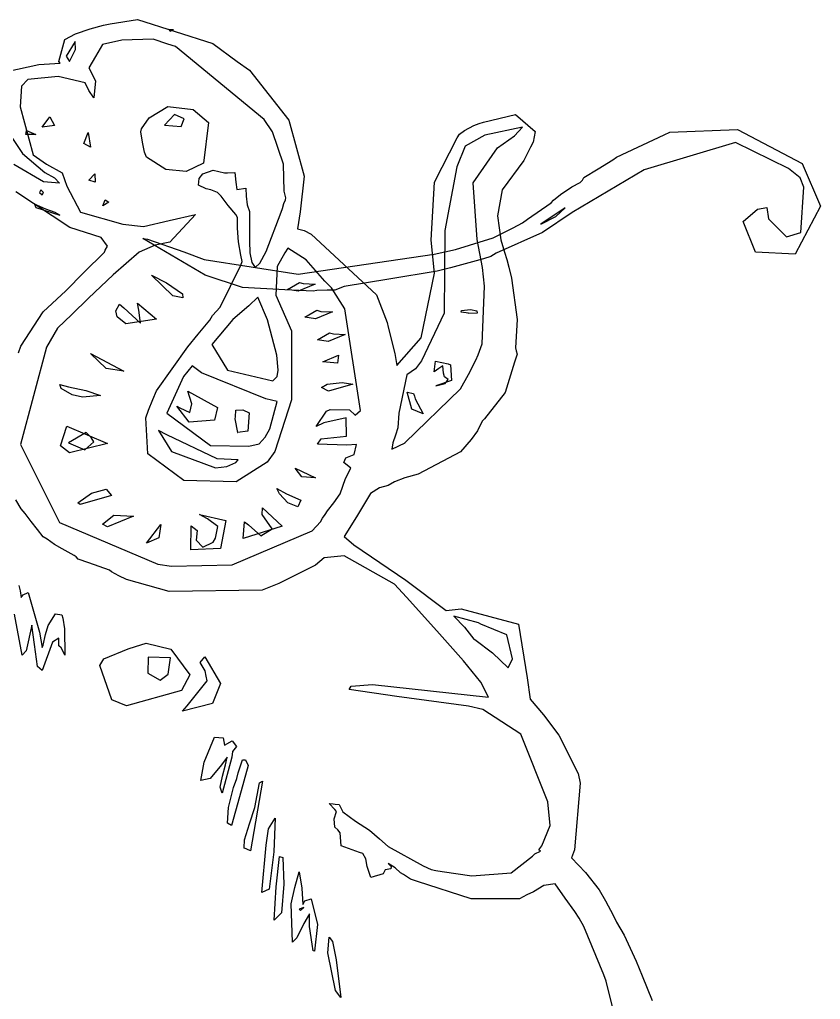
# Model space of a CAD drawing. Extents: x 0 to 208, y 1 to 205.
# Drawn here: x 199.305 to 202.599, y 186.73 to 190.757 of the extents above; entities that cross this region are included whole.
import ezdxf

# ---------------------------------------------------------------- set-up
doc = ezdxf.new("R2010")
doc.units = 0

msp = doc.modelspace()

# ---------------------------------------------------------------- linework, layer by layer
at = {"layer": 'test'}
for p, q in [((199.595305, 190.719408), (199.650507, 190.734733)), ((199.650507, 190.734733), (199.677742, 190.739954)), ((199.677742, 190.739954), (199.789807, 190.75717)), ((199.789807, 190.75717), (200.099664, 190.659391)), ((199.491388, 190.675269), (199.535488, 190.69858)), ((199.535488, 190.69858), (199.595305, 190.719408)), ((199.938303, 190.715143), (199.918491, 190.71599)), ((199.918491, 190.71599), (199.924728, 190.709753)), ((199.924728, 190.709753), (199.938303, 190.7152)), ((199.938303, 190.7152), (199.938303, 190.715143)), ((199.466185, 190.584837), (199.491388, 190.675269)), ((199.534203, 190.66753), (199.496479, 190.606369)), ((199.535897, 190.633923), (199.534203, 190.66753)), ((199.645783, 190.654146), (199.617451, 190.605376)), ((199.726411, 190.672547), (199.645783, 190.654146)), ((199.855378, 190.676865), (199.726411, 190.672547)), ((199.914913, 190.655896), (199.855378, 190.676865)), ((199.946366, 190.64695), (199.914913, 190.655896)), ((200.311383, 190.347052), (199.946366, 190.64695)), ((200.099664, 190.659391), (200.199966, 190.585514)), ((199.496479, 190.606369), (199.510618, 190.585175)), ((199.510618, 190.585175), (199.535933, 190.633926)), ((199.535933, 190.633926), (199.535897, 190.633923)), ((199.617451, 190.605376), (199.590499, 190.558625)), ((199.253305, 190.544219), (199.384883, 190.572899)), ((199.384883, 190.572899), (199.472112, 190.577414)), ((199.472112, 190.577414), (199.466185, 190.584837)), ((200.199966, 190.585514), (200.250608, 190.548712)), ((199.590499, 190.558625), (199.61714, 190.504792)), ((200.250608, 190.548712), (200.412155, 190.343946)), ((199.339104, 190.510512), (199.31266, 190.483504)), ((199.464484, 190.523128), (199.339104, 190.510512)), ((199.575654, 190.49674), (199.464484, 190.523128)), ((199.58968, 190.465608), (199.575654, 190.49674)), ((199.61714, 190.504792), (199.610141, 190.435153)), ((199.31266, 190.483504), (199.307213, 190.398755)), ((199.610141, 190.435153), (199.58968, 190.465608)), ((199.307213, 190.398755), (199.360911, 190.201098)), ((199.837595, 190.353807), (199.914514, 190.399397)), ((199.941977, 190.367639), (199.901512, 190.323686)), ((199.914514, 190.399397), (200.01941, 190.387939)), ((199.982479, 190.349012), (199.941977, 190.367639)), ((200.01941, 190.387939), (200.082253, 190.333623)), ((201.21305, 190.336044), (201.34526, 190.367393)), ((201.34526, 190.367393), (201.426088, 190.296824)), ((199.398765, 190.314991), (199.429707, 190.357287)), ((199.429707, 190.357287), (199.449265, 190.321928)), ((199.806861, 190.308169), (199.837595, 190.353807)), ((199.901512, 190.323686), (199.97007, 190.318013)), ((199.970061, 190.317991), (199.982479, 190.349012)), ((200.082253, 190.333623), (200.061679, 190.167233)), ((200.345462, 190.295346), (200.311383, 190.347052)), ((200.412155, 190.343946), (200.475846, 190.114271)), ((201.172777, 190.32199), (201.195044, 190.330005)), ((201.195044, 190.330005), (201.21305, 190.336044)), ((199.372219, 190.284302), (199.331141, 190.284584)), ((199.331141, 190.284584), (199.331257, 190.284499)), ((199.331257, 190.284499), (199.333233, 190.300784)), ((199.333233, 190.300784), (199.372219, 190.284302)), ((199.398779, 190.314985), (199.398765, 190.314991)), ((199.449265, 190.321928), (199.398779, 190.314985)), ((199.56893, 190.248573), (199.586879, 190.293327)), ((199.586879, 190.293327), (199.596616, 190.233191)), ((199.803671, 190.295243), (199.806861, 190.308169)), ((199.811037, 190.253878), (199.803671, 190.295243)), ((199.97007, 190.318013), (199.970061, 190.317991)), ((200.390617, 190.163644), (200.345462, 190.295346)), ((201.104623, 190.270766), (201.11467, 190.285696)), ((201.11467, 190.285696), (201.13499, 190.301133)), ((201.13499, 190.301133), (201.172777, 190.32199)), ((201.373649, 190.315465), (201.218018, 190.281844)), ((201.34029, 190.279081), (201.373649, 190.315465)), ((201.426088, 190.296824), (201.417311, 190.253889)), ((201.759671, 190.191204), (201.956326, 190.283801)), ((201.956326, 190.283801), (201.978847, 190.294977)), ((201.978847, 190.294977), (202.257804, 190.30494)), ((202.257804, 190.30494), (202.523053, 190.165872)), ((199.276706, 190.269103), (199.317902, 190.206896)), ((199.596616, 190.233191), (199.56893, 190.248573)), ((199.56893, 190.248573), (199.56893, 190.248573)), ((199.818799, 190.21251), (199.811037, 190.253878)), ((201.011069, 190.088436), (201.104623, 190.270766)), ((201.218018, 190.281844), (201.137686, 190.237422)), ((201.271075, 190.230425), (201.34029, 190.279081)), ((201.417311, 190.253889), (201.406615, 190.232158)), ((202.249386, 190.252598), (201.874333, 190.140017)), ((202.466971, 190.145701), (202.249386, 190.252598)), ((199.317902, 190.206896), (199.409845, 190.128884)), ((199.82735, 190.19219), (199.818799, 190.21251)), ((201.137686, 190.237422), (201.103549, 190.1526)), ((201.170237, 190.085964), (201.271075, 190.230425)), ((201.395891, 190.210342), (201.378478, 190.17866)), ((201.406615, 190.232158), (201.395891, 190.210342)), ((199.403404, 190.090304), (199.282294, 190.161689)), ((199.360911, 190.201098), (199.415792, 190.163571)), ((199.415792, 190.163571), (199.48041, 190.127297)), ((199.90688, 190.141345), (199.82735, 190.19219)), ((200.061679, 190.167233), (199.990711, 190.132372)), ((200.393439, 190.052324), (200.390617, 190.163644)), ((201.378478, 190.17866), (201.290204, 190.057877)), ((201.684213, 190.144197), (201.745645, 190.180395)), ((201.745645, 190.180395), (201.759671, 190.191204)), ((202.523053, 190.165872), (202.598582, 189.989918)), ((199.409845, 190.128884), (199.449305, 190.106701)), ((199.48041, 190.127297), (199.49977, 190.073003)), ((199.590193, 190.097459), (199.614436, 190.123536)), ((199.614436, 190.123536), (199.616129, 190.089012)), ((199.990711, 190.132372), (199.90688, 190.141375)), ((199.90688, 190.141375), (199.90688, 190.141345)), ((200.043354, 190.103603), (200.059159, 190.123528)), ((200.059159, 190.123528), (200.101049, 190.138599)), ((200.101049, 190.138599), (200.148042, 190.127875)), ((200.148042, 190.127875), (200.15998, 190.12731)), ((200.15998, 190.12731), (200.191067, 190.129003)), ((200.191067, 190.129003), (200.194651, 190.088634)), ((201.103549, 190.1526), (201.053542, 189.890814)), ((201.874333, 190.140017), (201.577574, 189.964876)), ((201.625243, 190.108005), (201.684213, 190.144197)), ((202.515259, 190.106941), (202.466971, 190.145701)), ((199.469004, 190.084547), (199.403404, 190.090304)), ((199.449305, 190.106701), (199.469004, 190.084547)), ((199.590249, 190.097451), (199.590193, 190.097459)), ((199.616129, 190.089012), (199.590249, 190.097451)), ((200.040532, 190.076849), (200.043354, 190.103603)), ((200.194651, 190.088634), (200.198404, 190.059035)), ((200.475846, 190.114271), (200.459478, 189.967233)), ((200.998397, 189.850588), (201.011069, 190.088436)), ((201.187651, 189.85282), (201.170237, 190.085964)), ((201.575953, 190.069228), (201.610314, 190.087318)), ((201.610314, 190.087318), (201.62005, 190.097676)), ((201.62005, 190.097676), (201.625243, 190.108005)), ((202.529934, 190.06833), (202.515259, 190.106941)), ((199.511911, 189.902376), (199.290166, 190.048669)), ((199.392403, 190.057383), (199.387831, 190.047054)), ((199.387831, 190.047054), (199.398782, 190.036696)), ((199.403354, 190.047054), (199.392403, 190.057383)), ((199.398782, 190.036696), (199.403354, 190.047054)), ((199.403354, 190.047054), (199.403354, 190.047054)), ((199.49977, 190.073003), (199.55545, 189.966142)), ((200.07198, 190.061835), (200.040532, 190.076849)), ((200.091341, 190.057037), (200.07198, 190.061835)), ((200.118632, 190.047159), (200.091341, 190.057037)), ((200.133815, 190.031552), (200.118632, 190.047159)), ((200.198404, 190.059035), (200.23572, 190.0642)), ((200.23572, 190.0642), (200.237131, 190.031908)), ((200.400439, 190.024042), (200.393439, 190.052324)), ((201.290204, 190.057877), (201.271239, 189.950054)), ((201.52942, 190.038426), (201.575953, 190.069228)), ((202.517545, 189.881886), (202.529934, 190.06833)), ((199.64782, 189.992176), (199.65671, 190.016024)), ((199.672232, 190.006287), (199.64782, 189.992176)), ((199.65671, 190.016024), (199.672232, 190.006287)), ((200.163677, 189.992772), (200.133815, 190.031552)), ((200.237131, 190.031908), (200.240913, 189.995453)), ((200.386581, 189.98027), (200.392254, 190.001662)), ((200.392254, 190.001662), (200.39931, 190.016281)), ((200.39931, 190.016281), (200.400439, 190.024042)), ((201.394614, 189.936632), (201.491244, 190.004616)), ((201.491244, 190.004616), (201.501122, 190.015171)), ((201.501122, 190.015171), (201.52942, 190.038426)), ((199.413691, 189.977884), (199.367156, 189.998627)), ((199.367156, 189.998627), (199.372321, 189.984657)), ((199.372321, 189.984657), (199.470562, 189.953994)), ((199.451862, 189.964394), (199.413691, 189.977884)), ((199.470573, 189.95398), (199.451862, 189.964394)), ((199.55545, 189.966142), (199.729302, 189.91692)), ((199.64782, 189.992176), (199.64782, 189.992176)), ((200.194738, 189.956673), (200.163677, 189.992772)), ((200.240913, 189.995453), (200.251242, 189.968924)), ((200.251242, 189.968924), (200.251524, 189.91789)), ((200.318975, 189.803362), (200.380429, 189.965143)), ((200.380429, 189.965143), (200.386581, 189.98027)), ((200.459478, 189.967233), (200.448612, 189.897395)), ((201.54839, 189.98404), (201.449415, 189.916324)), ((201.577574, 189.964876), (201.456405, 189.88251)), ((201.510332, 189.947944), (201.54839, 189.98404)), ((202.281173, 189.926709), (202.34016, 189.97759)), ((202.34016, 189.97759), (202.377729, 189.984364)), ((202.377729, 189.984364), (202.384616, 189.938429)), ((202.598582, 189.989918), (202.494784, 189.792854)), ((199.470562, 189.953994), (199.470573, 189.95398)), ((199.814953, 189.906139), (199.920343, 189.931934)), ((199.920343, 189.931934), (200.028344, 189.955472)), ((200.028344, 189.955472), (199.92388, 189.842044)), ((200.202048, 189.943747), (200.194738, 189.956673)), ((200.200919, 189.899698), (200.202048, 189.931809)), ((200.202048, 189.931809), (200.202048, 189.943747)), ((201.271239, 189.950054), (201.284842, 189.852247)), ((201.335649, 189.901185), (201.372911, 189.921871)), ((201.372911, 189.921871), (201.394614, 189.936632)), ((201.449415, 189.916324), (201.510332, 189.947944)), ((201.510332, 189.947944), (201.510332, 189.947944)), ((202.331441, 189.801826), (202.281173, 189.926709)), ((202.384616, 189.938429), (202.459802, 189.864247)), ((199.640776, 189.861465), (199.511911, 189.902376)), ((199.729302, 189.91692), (199.814953, 189.906139)), ((200.204955, 189.843366), (200.200919, 189.899698)), ((200.251524, 189.91789), (200.250678, 189.846654)), ((200.448612, 189.897395), (200.475508, 189.890706)), ((200.475508, 189.890706), (200.504458, 189.875466)), ((201.053542, 189.890814), (201.051002, 189.55066)), ((201.253001, 189.859895), (201.294281, 189.880498)), ((201.456405, 189.88251), (201.265177, 189.797733)), ((201.294281, 189.880498), (201.335649, 189.901185)), ((202.459802, 189.864247), (202.517545, 189.881886)), ((199.667417, 189.826207), (199.640776, 189.861465)), ((200.068849, 189.706065), (199.812727, 189.857333)), ((199.812727, 189.857333), (199.831749, 189.855357)), ((199.831749, 189.855357), (199.981499, 189.802887)), ((199.92388, 189.842044), (199.862954, 189.829993)), ((200.21503, 189.788604), (200.204955, 189.843366)), ((200.250678, 189.846654), (200.252089, 189.79868)), ((200.504458, 189.875466), (200.772882, 189.626061)), ((201.011775, 189.714574), (200.998397, 189.850588)), ((201.097801, 189.812369), (201.253001, 189.859895)), ((201.209156, 189.738799), (201.187651, 189.85282)), ((201.284842, 189.852247), (201.299235, 189.80171)), ((199.56912, 189.718082), (199.654915, 189.801258)), ((199.654915, 189.801258), (199.657173, 189.809076)), ((199.657173, 189.809076), (199.667417, 189.826207)), ((199.797425, 189.801556), (199.690858, 189.70827)), ((199.862954, 189.829993), (199.797425, 189.801556)), ((199.981499, 189.802887), (200.064227, 189.771563)), ((200.292983, 189.756513), (200.318975, 189.803362)), ((200.408966, 189.817396), (200.396041, 189.798205)), ((200.484557, 189.769545), (200.408966, 189.817396)), ((201.009897, 189.792557), (201.097801, 189.812369)), ((201.299235, 189.80171), (201.309677, 189.771543)), ((202.494784, 189.792854), (202.331441, 189.801826)), ((200.064227, 189.771563), (200.451467, 189.7111)), ((200.214635, 189.747879), (200.220703, 189.763063)), ((200.220703, 189.763063), (200.21503, 189.788604)), ((200.252089, 189.79868), (200.260019, 189.759391)), ((200.260019, 189.759391), (200.274187, 189.737914)), ((200.396041, 189.798205), (200.364217, 189.742491)), ((200.451467, 189.7111), (201.009897, 189.792557)), ((200.561282, 189.682615), (200.484557, 189.769545)), ((201.212847, 189.773716), (201.077126, 189.736228)), ((201.243474, 189.783283), (201.212847, 189.773716)), ((201.265177, 189.797733), (201.243474, 189.783283)), ((201.309677, 189.771543), (201.316846, 189.739576)), ((200.130759, 189.575836), (200.214635, 189.747879)), ((200.274187, 189.737914), (200.292983, 189.756513)), ((200.364217, 189.742491), (200.358911, 189.623921)), ((201.022832, 189.72271), (200.823764, 189.689902)), ((201.077126, 189.736228), (201.022832, 189.72271)), ((201.217594, 189.660906), (201.209156, 189.738799)), ((201.316846, 189.739576), (201.327909, 189.694093)), ((199.495022, 189.642765), (199.56912, 189.718082)), ((199.690858, 189.70827), (199.589444, 189.612473)), ((199.935673, 189.621808), (199.848035, 189.707197)), ((199.848035, 189.707197), (199.909505, 189.675193)), ((200.222701, 189.656563), (200.068849, 189.706065)), ((200.588601, 189.654176), (200.561282, 189.682615)), ((200.823764, 189.689902), (200.640204, 189.660599)), ((200.95732, 189.449409), (201.011775, 189.714574)), ((201.327909, 189.694093), (201.352095, 189.524811)), ((199.401736, 189.555909), (199.495022, 189.642765)), ((199.909505, 189.675193), (199.976002, 189.629953)), ((200.396224, 189.645952), (200.222701, 189.656563)), ((200.512748, 189.641521), (200.396224, 189.645952)), ((200.450414, 189.640477), (200.406461, 189.647476)), ((200.406461, 189.647476), (200.406464, 189.647405)), ((200.406464, 189.647405), (200.456002, 189.676104)), ((200.520216, 189.669275), (200.450414, 189.640477)), ((200.456002, 189.676104), (200.471976, 189.671815)), ((200.471976, 189.671815), (200.520216, 189.669275)), ((200.527956, 189.644173), (200.512744, 189.64121)), ((200.512744, 189.64121), (200.512748, 189.641521)), ((200.570261, 189.64502), (200.527956, 189.644173)), ((200.601427, 189.645584), (200.570261, 189.64502)), ((200.64345, 189.56886), (200.588601, 189.654176)), ((200.640204, 189.660599), (200.601427, 189.645584)), ((201.207886, 189.423862), (201.217594, 189.660906)), ((199.589444, 189.612473), (199.51995, 189.54529)), ((199.935763, 189.621796), (199.935673, 189.621808)), ((199.977131, 189.614261), (199.935763, 189.621796)), ((199.976002, 189.629953), (199.977131, 189.614261)), ((200.284857, 189.615912), (200.248789, 189.58071)), ((200.324831, 189.523834), (200.284857, 189.615912)), ((200.358911, 189.623921), (200.424043, 189.478368)), ((200.772882, 189.626061), (200.817101, 189.512879)), ((199.7009, 189.560388), (199.716197, 189.587284)), ((199.706065, 189.53527), (199.7009, 189.560388)), ((199.716197, 189.587284), (199.734287, 189.572213)), ((199.734287, 189.572213), (199.802556, 189.509277)), ((199.795755, 189.562736), (199.789772, 189.592008)), ((199.789772, 189.592008), (199.868729, 189.526106)), ((199.802556, 189.509277), (199.795755, 189.562736)), ((200.099263, 189.540403), (200.130759, 189.575836)), ((200.248789, 189.58071), (200.182913, 189.524828)), ((200.478854, 189.53365), (200.528387, 189.562355)), ((200.528387, 189.562355), (200.544361, 189.558065)), ((200.544361, 189.558065), (200.592601, 189.555525)), ((200.707097, 189.15004), (200.64345, 189.56886)), ((201.120953, 189.554105), (201.12321, 189.561104)), ((201.12321, 189.561104), (201.159402, 189.565422)), ((201.159402, 189.565422), (201.185395, 189.559637)), ((201.185395, 189.559637), (201.187371, 189.550944)), ((199.310587, 189.41512), (199.401736, 189.555909)), ((199.51995, 189.54529), (199.46129, 189.489212)), ((199.742827, 189.50619), (199.706065, 189.53527)), ((199.868729, 189.526106), (199.742838, 189.506181)), ((200.039245, 189.463659), (200.088369, 189.521974)), ((200.088369, 189.521974), (200.099263, 189.540403)), ((200.182913, 189.524828), (200.09622, 189.421698)), ((200.363182, 189.37751), (200.324831, 189.523834)), ((200.522799, 189.526727), (200.478845, 189.533726)), ((200.478845, 189.533726), (200.478854, 189.53365)), ((200.592601, 189.555525), (200.522799, 189.526727)), ((201.051002, 189.55066), (200.957795, 189.354279)), ((201.151977, 189.549872), (201.120953, 189.554105)), ((201.187371, 189.550944), (201.151955, 189.549815)), ((201.151955, 189.549815), (201.151977, 189.549872)), ((201.352095, 189.524811), (201.34504, 189.408473)), ((199.46129, 189.489212), (199.415849, 189.410873)), ((199.742838, 189.506181), (199.742827, 189.50619)), ((200.424043, 189.478368), (200.422914, 189.193984)), ((200.817101, 189.512879), (200.820939, 189.493236)), ((200.820939, 189.493236), (200.848314, 189.385232)), ((199.997521, 189.412294), (200.039245, 189.463659)), ((200.574509, 189.433645), (200.530556, 189.440644)), ((200.530556, 189.440644), (200.530559, 189.440576)), ((200.530559, 189.440576), (200.580097, 189.469275)), ((200.644311, 189.462445), (200.574509, 189.433645)), ((200.580097, 189.469275), (200.596071, 189.464985)), ((200.596071, 189.464985), (200.644311, 189.462445)), ((200.856273, 189.335905), (200.95732, 189.449409)), ((199.300907, 189.387716), (199.310587, 189.41512)), ((199.415849, 189.410873), (199.309581, 189.010598)), ((199.868613, 189.231023), (199.997521, 189.412294)), ((200.09622, 189.421698), (200.160513, 189.316844)), ((201.191235, 189.379302), (201.207886, 189.423862)), ((201.34504, 189.408473), (201.347298, 189.395547)), ((199.661891, 189.322548), (199.597361, 189.38521)), ((199.597361, 189.38521), (199.734292, 189.311632)), ((200.368121, 189.316686), (200.363182, 189.37751)), ((200.55308, 189.350573), (200.617359, 189.377581)), ((200.617359, 189.377581), (200.612223, 189.345018)), ((200.848314, 189.385232), (200.856273, 189.335905)), ((201.151504, 189.297988), (201.182063, 189.358023)), ((201.182063, 189.358023), (201.191235, 189.379302)), ((201.351446, 189.382621), (201.340722, 189.349012)), ((201.347298, 189.395547), (201.351446, 189.382621)), ((199.734292, 189.311632), (199.661891, 189.322554)), ((199.661891, 189.322554), (199.661891, 189.322548)), ((200.01521, 189.333873), (199.979264, 189.289725)), ((200.053141, 189.30474), (200.01521, 189.333873)), ((200.160513, 189.316844), (200.346633, 189.272399)), ((200.364367, 189.290778), (200.368121, 189.316686)), ((200.612223, 189.345018), (200.553075, 189.350578)), ((200.553075, 189.350578), (200.55308, 189.350573)), ((200.933947, 189.3223), (200.89775, 189.29659)), ((200.957795, 189.354279), (200.933947, 189.3223)), ((201.010906, 189.309337), (201.015986, 189.353792)), ((201.028997, 189.323476), (201.010906, 189.309337)), ((201.015986, 189.353792), (201.06844, 189.342137)), ((201.046212, 189.334567), (201.028997, 189.323476)), ((201.04847, 189.304042), (201.046212, 189.334567)), ((201.06844, 189.342137), (201.078036, 189.338214)), ((201.078036, 189.338214), (201.082156, 189.273703)), ((201.340722, 189.349012), (201.301549, 189.224916)), ((199.979264, 189.289725), (199.911011, 189.139665)), ((200.318252, 189.199048), (200.053141, 189.30474)), ((200.346633, 189.272399), (200.364356, 189.2908)), ((200.364356, 189.2908), (200.364367, 189.290778)), ((200.89775, 189.29659), (200.864363, 189.139725)), ((201.052562, 189.288322), (201.04847, 189.304042)), ((201.06831, 189.277288), (201.052562, 189.288322)), ((201.055384, 189.261878), (201.06831, 189.277288)), ((201.117894, 189.239805), (201.151504, 189.297988)), ((199.475837, 189.240354), (199.471349, 189.25771)), ((199.471349, 189.25771), (199.506788, 189.24724)), ((199.521616, 189.2147), (199.475837, 189.240354)), ((199.506788, 189.24724), (199.578326, 189.232734)), ((200.547244, 189.244897), (200.570189, 189.258726)), ((200.576141, 189.230081), (200.547244, 189.244897)), ((200.547244, 189.244897), (200.547244, 189.244897)), ((200.570189, 189.258726), (200.6314, 189.2655)), ((200.67535, 189.258134), (200.576141, 189.230081)), ((200.6314, 189.2655), (200.67535, 189.258134)), ((200.890265, 189.017042), (201.117894, 189.239805)), ((201.016604, 189.252537), (201.055384, 189.261878)), ((201.01672, 189.252537), (201.016604, 189.252537)), ((201.082156, 189.273703), (201.01672, 189.252537)), ((199.563661, 189.205838), (199.521616, 189.2147)), ((199.56367, 189.205838), (199.563661, 189.205838)), ((199.638648, 189.211962), (199.56367, 189.205838)), ((199.578326, 189.232734), (199.638648, 189.211962)), ((199.834973, 189.152264), (199.853373, 189.19585)), ((199.853373, 189.19585), (199.868613, 189.231023)), ((200.014076, 189.177971), (199.997114, 189.230103)), ((199.997114, 189.230103), (200.118667, 189.163123)), ((200.365115, 189.188126), (200.318252, 189.199048)), ((200.918148, 189.155737), (200.899098, 189.225805)), ((200.899098, 189.225805), (200.924978, 189.219737)), ((200.924978, 189.219737), (200.928703, 189.209379)), ((200.928703, 189.209379), (200.931582, 189.19905)), ((200.931582, 189.19905), (200.964873, 189.136515)), ((201.301549, 189.224916), (201.216714, 189.116334)), ((200.002869, 189.102934), (199.952142, 189.168042)), ((199.952142, 189.168042), (199.964729, 189.162088)), ((199.964729, 189.162088), (200.005863, 189.142417)), ((200.005863, 189.142417), (200.014076, 189.177971)), ((200.118667, 189.163123), (200.106447, 189.111076)), ((200.334787, 189.074966), (200.365115, 189.188126)), ((200.422914, 189.193984), (200.355214, 188.981984)), ((200.566895, 189.1475), (200.582163, 189.155261)), ((200.582163, 189.155261), (200.662309, 189.153568)), ((200.918123, 189.155706), (200.918148, 189.155737)), ((200.964873, 189.136515), (200.918123, 189.155706)), ((199.824897, 189.120858), (199.834973, 189.152264)), ((199.83311, 188.972279), (199.824897, 189.120858)), ((199.911011, 189.139665), (200.090106, 189.006764)), ((200.191867, 189.116492), (200.192714, 189.124309)), ((200.202225, 189.059726), (200.191867, 189.116492)), ((200.192714, 189.124309), (200.195254, 189.151967)), ((200.195254, 189.151967), (200.223829, 189.152814)), ((200.223829, 189.152814), (200.24968, 189.141102)), ((200.24968, 189.141102), (200.2435, 189.065339)), ((200.525326, 189.085397), (200.566895, 189.1475)), ((200.648542, 189.120562), (200.556746, 189.100468)), ((200.650235, 189.044754), (200.648542, 189.120562)), ((200.662309, 189.153568), (200.685592, 189.131244)), ((200.685592, 189.131244), (200.707097, 189.15004)), ((200.864363, 189.139725), (200.860778, 189.079654)), ((201.216714, 189.116334), (201.208275, 189.106117)), ((199.473203, 189.00467), (199.499196, 189.086785)), ((199.499196, 189.086785), (199.667132, 189.015318)), ((200.106447, 189.111076), (200.002846, 189.102948)), ((200.002846, 189.102948), (200.002869, 189.102934)), ((200.315794, 189.040899), (200.334787, 189.074966)), ((200.556746, 189.100468), (200.525326, 189.085397)), ((200.860778, 189.079654), (200.851239, 189.04912)), ((201.208275, 189.106117), (201.188209, 189.067441)), ((199.578661, 189.059636), (199.506774, 189.018067)), ((199.599856, 189.038949), (199.578661, 189.059636)), ((199.610552, 189.021423), (199.599856, 189.038949)), ((199.910797, 189.050844), (199.877221, 189.06868)), ((199.877221, 189.06868), (199.930651, 188.982004)), ((200.117917, 188.952137), (199.910797, 189.050844)), ((200.2435, 189.065339), (200.202132, 189.05961)), ((200.202132, 189.05961), (200.202225, 189.059726)), ((200.29014, 189.014116), (200.315794, 189.040899)), ((200.53088, 189.012468), (200.545697, 189.03434)), ((200.545697, 189.03434), (200.650235, 189.044754)), ((200.851239, 189.04912), (200.84091, 189.018096)), ((201.188209, 189.067441), (201.161821, 189.031111)), ((199.309581, 189.010598), (199.469556, 188.689522)), ((199.510917, 188.975982), (199.473203, 189.00467)), ((199.506774, 189.018067), (199.573993, 188.98923)), ((199.667132, 189.015318), (199.510914, 188.975982)), ((199.573993, 188.98923), (199.610547, 189.021437)), ((199.610547, 189.021437), (199.610552, 189.021423)), ((200.090106, 189.006764), (200.2481, 189.004224)), ((200.248086, 189.004238), (200.29014, 189.014116)), ((200.2481, 189.004224), (200.248086, 189.004238)), ((200.651064, 189.007924), (200.53088, 189.012468)), ((200.691374, 189.010464), (200.651064, 189.007924)), ((200.681327, 188.969734), (200.691374, 189.010464)), ((200.84091, 189.018096), (200.836084, 188.992244)), ((200.836084, 188.992244), (200.890378, 189.017052)), ((200.890378, 189.017052), (200.890265, 189.017042)), ((201.161821, 189.031111), (201.117871, 188.980356)), ((199.510914, 188.975982), (199.510917, 188.975982)), ((199.980325, 188.863372), (199.83311, 188.972279)), ((199.930651, 188.982004), (200.110455, 188.914734)), ((200.355214, 188.981984), (200.323614, 188.93844)), ((200.638209, 188.937081), (200.647325, 188.956413)), ((200.647325, 188.956413), (200.681327, 188.969734)), ((201.117871, 188.980356), (200.944654, 188.88886)), ((200.110455, 188.914734), (200.1576, 188.91987)), ((200.204164, 188.947057), (200.117917, 188.952137)), ((200.157589, 188.919851), (200.195076, 188.936135)), ((200.1576, 188.91987), (200.157589, 188.919851)), ((200.195076, 188.936135), (200.204164, 188.947057)), ((200.323614, 188.93844), (200.195454, 188.856853)), ((200.466109, 188.877631), (200.438677, 188.91415)), ((200.438677, 188.91415), (200.522635, 188.873316)), ((200.667495, 188.913741), (200.638209, 188.937081)), ((200.645567, 188.870744), (200.667495, 188.913741)), ((200.522635, 188.873316), (200.466095, 188.877634)), ((200.466095, 188.877634), (200.466109, 188.877631)), ((200.88918, 188.873253), (200.846497, 188.857815)), ((200.944654, 188.88886), (200.88918, 188.873253)), ((200.195454, 188.856853), (199.980325, 188.863372)), ((200.623638, 188.80784), (200.645567, 188.870744)), ((200.820646, 188.842406), (200.785252, 188.83267)), ((200.846497, 188.857815), (200.820646, 188.842406)), ((199.545193, 188.771132), (199.600616, 188.810205)), ((199.682703, 188.801005), (199.554535, 188.764734)), ((199.600616, 188.810205), (199.630853, 188.819011)), ((199.630853, 188.819011), (199.661903, 188.826772)), ((199.661903, 188.826772), (199.682703, 188.801005)), ((200.374505, 188.808004), (200.363046, 188.829396)), ((200.363046, 188.829396), (200.402857, 188.808399)), ((200.408857, 188.770567), (200.374505, 188.808004)), ((200.402857, 188.808399), (200.461412, 188.78139)), ((200.597787, 188.770999), (200.623638, 188.80784)), ((200.747781, 188.809302), (200.690804, 188.713044)), ((200.785252, 188.83267), (200.747781, 188.809302)), ((199.311832, 188.746364), (199.290157, 188.783889)), ((199.554535, 188.764734), (199.545193, 188.77114)), ((199.545193, 188.77114), (199.545193, 188.771132)), ((200.449531, 188.754551), (200.408854, 188.770581)), ((200.408854, 188.770581), (200.408857, 188.770567)), ((200.461412, 188.78139), (200.449531, 188.754551)), ((200.571935, 188.738783), (200.597787, 188.770999)), ((199.328285, 188.727568), (199.311832, 188.746364)), ((199.353008, 188.693682), (199.328285, 188.727568)), ((199.645966, 188.682824), (199.692925, 188.720225)), ((199.774444, 188.71664), (199.666421, 188.67179)), ((199.692925, 188.720225), (199.774444, 188.71664)), ((200.077624, 188.70536), (200.044666, 188.72345)), ((200.044666, 188.72345), (200.153206, 188.698445)), ((200.302741, 188.723642), (200.304152, 188.750707)), ((200.343805, 188.66461), (200.302741, 188.723642)), ((200.304152, 188.750707), (200.385732, 188.674702)), ((200.551248, 188.707993), (200.561606, 188.723515)), ((200.561606, 188.723515), (200.571935, 188.738783)), ((200.690804, 188.713044), (200.640794, 188.632653)), ((199.379283, 188.660871), (199.353008, 188.693682)), ((199.469556, 188.689522), (199.874082, 188.519269)), ((199.666421, 188.67179), (199.64596, 188.682825)), ((199.64596, 188.682825), (199.645966, 188.682824)), ((199.827361, 188.605566), (199.886469, 188.682136)), ((199.886469, 188.682136), (199.878313, 188.627616)), ((200.009527, 188.5774), (200.011502, 188.676689)), ((200.011502, 188.676689), (200.035745, 188.657949)), ((200.120567, 188.674084), (200.077624, 188.70536)), ((200.110887, 188.625294), (200.120567, 188.674084)), ((200.153206, 188.698445), (200.131052, 188.583383)), ((200.385732, 188.674702), (200.224761, 188.624994)), ((200.224823, 188.624983), (200.230439, 188.692341)), ((200.230439, 188.692341), (200.246441, 188.680093)), ((200.246441, 188.680093), (200.297326, 188.63481)), ((200.508636, 188.656462), (200.542246, 188.69247)), ((200.542246, 188.69247), (200.551248, 188.707993)), ((199.402002, 188.630843), (199.379283, 188.660871)), ((200.035745, 188.657949), (200.031286, 188.617504)), ((200.178967, 188.516785), (200.508636, 188.656462)), ((200.297326, 188.63481), (200.343805, 188.66461)), ((200.640794, 188.632653), (200.679664, 188.598798)), ((199.418737, 188.620993), (199.402002, 188.630843)), ((199.433498, 188.610664), (199.418737, 188.620993)), ((199.449415, 188.599798), (199.433498, 188.610664)), ((199.481072, 188.582187), (199.449415, 188.599798)), ((199.878313, 188.627616), (199.827358, 188.605575)), ((199.827358, 188.605575), (199.827361, 188.605566)), ((200.031286, 188.617504), (200.058803, 188.589226)), ((200.058803, 188.589226), (200.101545, 188.609912)), ((200.101545, 188.609912), (200.110887, 188.625294)), ((200.224761, 188.624994), (200.224823, 188.624983)), ((200.679664, 188.598798), (200.893241, 188.453341)), ((199.5298, 188.554389), (199.481072, 188.582187)), ((199.53838, 188.548744), (199.5298, 188.554389)), ((200.009657, 188.5774), (200.009527, 188.5774)), ((200.131052, 188.583383), (200.009657, 188.5774)), ((200.64075, 188.552489), (200.558322, 188.544926)), ((200.846563, 188.436764), (200.64075, 188.552489)), ((199.546141, 188.539657), (199.53838, 188.548744)), ((199.590091, 188.524896), (199.546141, 188.539657)), ((199.675407, 188.49478), (199.590091, 188.524896)), ((199.874082, 188.519269), (199.930095, 188.510323)), ((199.930095, 188.510323), (200.17915, 188.516758)), ((200.17915, 188.516758), (200.178967, 188.516785)), ((200.522584, 188.514669), (200.370867, 188.438999)), ((200.558322, 188.544926), (200.522584, 188.514669)), ((199.683168, 188.486906), (199.675407, 188.49478)), ((199.71419, 188.470566), (199.683168, 188.486906)), ((199.745217, 188.455269), (199.71419, 188.470566)), ((199.302926, 188.43062), (199.308034, 188.409622)), ((199.921019, 188.406713), (199.745217, 188.455269)), ((200.370867, 188.438999), (200.302614, 188.411624)), ((200.897138, 188.382679), (200.846563, 188.436764)), ((200.893241, 188.453341), (201.060054, 188.328576)), ((199.308034, 188.409622), (199.311703, 188.382247)), ((199.311703, 188.382247), (199.320621, 188.392576)), ((199.320621, 188.392576), (199.340574, 188.402906)), ((199.340574, 188.402906), (199.387448, 188.238802)), ((200.302614, 188.411624), (199.921019, 188.406713)), ((201.021234, 188.244529), (200.897138, 188.382679)), ((199.316548, 188.144382), (199.283904, 188.312852)), ((199.422782, 188.266234), (199.453389, 188.314733)), ((199.453389, 188.314733), (199.479185, 188.310613)), ((199.479185, 188.310613), (199.483107, 188.296897)), ((201.060054, 188.328576), (201.120916, 188.335631)), ((201.120916, 188.335631), (201.357531, 188.272594)), ((199.483107, 188.296897), (199.490304, 188.252944)), ((201.19241, 188.277373), (201.091502, 188.305454)), ((201.091502, 188.305454), (201.134312, 188.260366)), ((201.201554, 188.272914), (201.19241, 188.277373)), ((201.308623, 188.229051), (201.201554, 188.272914)), ((201.357531, 188.272594), (201.39315, 188.051586)), ((199.355721, 188.267608), (199.332014, 188.162472)), ((199.366445, 188.188162), (199.355721, 188.267608)), ((199.387448, 188.238802), (199.398681, 188.176755)), ((199.402688, 188.18573), (199.411917, 188.230036)), ((199.411917, 188.230036), (199.422782, 188.266234)), ((199.490304, 188.252944), (199.491151, 188.145051)), ((201.130951, 188.121762), (201.021234, 188.244529)), ((201.134312, 188.260366), (201.173304, 188.210658)), ((201.333007, 188.129627), (201.308623, 188.229051)), ((199.440097, 188.198653), (199.398921, 188.082315)), ((199.466654, 188.214175), (199.440097, 188.198653)), ((199.466654, 188.183151), (199.466654, 188.214175)), ((199.78267, 188.180235), (199.825929, 188.194176)), ((199.825929, 188.194176), (199.926815, 188.170131)), ((201.173304, 188.210658), (201.177707, 188.209529)), ((201.177707, 188.209529), (201.249772, 188.15431)), ((199.332014, 188.162472), (199.316548, 188.144382)), ((199.379004, 188.097676), (199.366445, 188.188162)), ((199.398681, 188.176755), (199.402688, 188.18573)), ((199.476221, 188.17539), (199.466654, 188.183151)), ((199.483982, 188.160545), (199.476221, 188.17539)), ((199.491151, 188.145051), (199.483982, 188.160545)), ((199.651561, 188.130115), (199.751609, 188.170639)), ((199.751609, 188.170639), (199.78267, 188.180235)), ((199.926815, 188.170131), (200.005236, 188.064216)), ((201.249772, 188.15431), (201.314127, 188.092752)), ((199.636038, 188.103021), (199.651561, 188.130115)), ((199.8347, 188.136522), (199.832724, 188.07082)), ((199.925321, 188.134546), (199.8347, 188.136522)), ((199.916657, 188.067346), (199.925321, 188.134546)), ((200.047789, 188.114493), (200.066698, 188.13789)), ((200.069097, 188.080802), (200.047789, 188.114493)), ((200.066698, 188.13789), (200.131711, 188.027911)), ((201.202299, 188.03348), (201.130951, 188.121762)), ((201.314127, 188.092752), (201.333008, 188.129706)), ((201.333008, 188.129706), (201.333007, 188.129627)), ((199.379024, 188.097668), (199.379004, 188.097676)), ((199.398921, 188.082315), (199.379024, 188.097668)), ((199.685337, 187.961004), (199.636038, 188.103021)), ((199.832724, 188.07082), (199.882977, 188.041681)), ((200.072455, 188.058196), (200.069097, 188.080802)), ((199.882977, 188.041681), (199.916586, 188.06725)), ((199.916586, 188.06725), (199.916657, 188.067346)), ((200.005236, 188.064216), (199.971587, 187.999167)), ((199.994147, 187.936508), (200.076717, 188.038864)), ((200.076717, 188.038864), (200.072455, 188.058196)), ((200.131711, 188.027911), (200.098236, 187.946704)), ((201.233321, 187.972077), (201.202299, 188.03348)), ((201.39315, 188.051586), (201.404947, 187.964676)), ((199.971587, 187.999167), (199.744635, 187.936494)), ((200.660201, 188.003974), (200.668555, 188.017746)), ((200.85691, 187.974789), (200.660201, 188.003974)), ((200.668555, 188.017746), (200.756377, 188.02404)), ((200.756377, 188.02404), (201.233321, 187.972077)), ((199.744626, 187.936451), (199.685337, 187.961004)), ((201.151637, 187.935826), (200.85691, 187.974789)), ((201.404947, 187.964676), (201.459861, 187.899293)), ((199.744635, 187.936494), (199.744626, 187.936451)), ((200.098236, 187.946704), (199.975235, 187.914158)), ((199.975235, 187.914158), (199.975238, 187.914156)), ((199.975238, 187.914156), (199.994147, 187.936508)), ((201.210497, 187.921433), (201.151637, 187.935826)), ((201.366811, 187.819545), (201.210497, 187.921433)), ((201.459861, 187.899293), (201.523463, 187.815569)), ((200.064999, 187.704453), (200.107457, 187.807487)), ((200.107457, 187.807487), (200.142844, 187.805794)), ((200.142844, 187.805794), (200.147896, 187.774772)), ((200.147896, 187.774772), (200.180196, 187.792862)), ((200.180196, 187.792862), (200.197525, 187.769607)), ((201.477577, 187.541506), (201.366811, 187.819545)), ((201.523463, 187.815569), (201.602423, 187.658219)), ((200.181297, 187.74892), (200.178277, 187.725129)), ((200.197525, 187.769607), (200.181297, 187.74892)), ((200.158589, 187.72556), (200.135165, 187.694722)), ((200.178277, 187.725129), (200.138566, 187.577747)), ((200.152409, 187.694539), (200.158589, 187.72556)), ((200.215556, 187.693466), (200.222724, 187.714548)), ((200.222724, 187.714548), (200.234154, 187.714548)), ((200.234154, 187.714548), (200.245528, 187.690729)), ((200.050832, 187.630282), (200.064999, 187.704453)), ((200.135165, 187.694722), (200.088446, 187.637846)), ((200.140273, 187.648003), (200.152409, 187.694539)), ((200.204239, 187.661087), (200.215556, 187.693466)), ((200.245528, 187.690729), (200.209655, 187.561991)), ((200.088446, 187.637846), (200.050832, 187.630282)), ((200.130085, 187.602958), (200.140273, 187.648003)), ((200.185358, 187.601465), (200.199187, 187.637663)), ((200.199187, 187.637663), (200.204239, 187.661087)), ((200.304013, 187.627322), (200.255414, 187.34035)), ((200.291877, 187.619561), (200.304013, 187.627322)), ((201.602423, 187.658219), (201.610212, 187.619112)), ((200.138566, 187.577747), (200.130071, 187.603034)), ((200.130071, 187.603034), (200.130085, 187.602958)), ((200.164897, 187.518737), (200.185358, 187.601465)), ((200.272771, 187.519183), (200.291877, 187.619561)), ((201.610212, 187.619112), (201.587409, 187.344727)), ((200.209655, 187.561991), (200.176175, 187.445402)), ((200.160974, 187.453852), (200.164897, 187.518737)), ((200.250701, 187.451517), (200.272771, 187.519183)), ((200.601266, 187.511181), (200.57835, 187.535762)), ((200.57835, 187.535762), (200.594324, 187.533222)), ((200.594324, 187.533222), (200.603383, 187.53294)), ((200.60804, 187.502968), (200.601266, 187.511181)), ((200.603383, 187.53294), (200.619046, 187.530965)), ((200.619046, 187.530965), (200.634569, 187.501269)), ((201.48675, 187.444311), (201.477577, 187.541506)), ((200.329102, 187.430729), (200.356224, 187.47488)), ((200.356224, 187.47488), (200.35089, 187.335965)), ((200.598698, 187.472595), (200.60804, 187.502968)), ((200.601944, 187.438376), (200.598698, 187.472595)), ((200.634569, 187.501269), (200.6872, 187.462269)), ((200.176175, 187.445402), (200.160963, 187.453953)), ((200.160963, 187.453953), (200.160974, 187.453852)), ((200.230212, 187.386352), (200.250701, 187.451517)), ((200.318717, 187.363617), (200.329102, 187.430729)), ((200.6147, 187.426579), (200.601944, 187.438376)), ((200.623139, 187.414274), (200.6147, 187.426579)), ((200.6872, 187.462269), (200.743865, 187.426071)), ((200.743865, 187.426071), (200.784832, 187.389879)), ((201.452519, 187.36136), (201.48675, 187.444311)), ((200.228236, 187.352743), (200.230212, 187.386352)), ((200.628275, 187.361425), (200.623139, 187.414274)), ((200.784832, 187.389879), (200.820945, 187.358552)), ((200.228123, 187.35274), (200.228236, 187.352743)), ((200.255414, 187.34035), (200.228123, 187.35274)), ((200.302009, 187.168856), (200.318717, 187.363617)), ((200.70336, 187.333457), (200.628275, 187.361425)), ((200.820945, 187.358552), (200.965299, 187.279062)), ((201.440186, 187.344145), (201.452519, 187.36136)), ((201.447326, 187.339799), (201.440186, 187.344145)), ((201.587409, 187.344727), (201.575471, 187.31178)), ((200.35089, 187.335965), (200.331501, 187.183452)), ((200.359828, 187.192986), (200.374729, 187.317082)), ((200.374729, 187.317082), (200.387514, 187.312876)), ((200.387514, 187.312876), (200.391747, 187.204288)), ((200.717274, 187.329816), (200.70336, 187.333457)), ((200.728901, 187.307154), (200.717274, 187.329816)), ((200.734405, 187.276488), (200.728901, 187.307154)), ((201.326258, 187.249908), (201.414363, 187.319084)), ((201.414363, 187.319084), (201.424438, 187.327861)), ((201.424438, 187.327861), (201.447326, 187.339799)), ((201.575471, 187.31178), (201.632347, 187.251972)), ((200.749814, 187.230731), (200.734405, 187.276488)), ((200.831497, 187.266319), (200.808242, 187.261917)), ((200.849269, 187.270581), (200.820829, 187.289067)), ((200.820829, 187.289067), (200.833473, 187.275971)), ((200.833473, 187.275971), (200.831497, 187.266319)), ((200.87227, 187.250374), (200.849269, 187.270581)), ((200.965299, 187.279062), (200.997752, 187.263794)), ((200.997752, 187.263794), (201.016491, 187.260209)), ((200.4366, 187.189924), (200.454606, 187.255038)), ((200.454606, 187.255038), (200.466121, 187.187818)), ((200.800001, 187.246818), (200.749814, 187.230731)), ((200.808242, 187.261917), (200.800001, 187.246818)), ((200.884264, 187.243008), (200.87227, 187.250374)), ((200.912842, 187.224438), (200.884264, 187.243008)), ((200.942213, 187.215266), (200.912842, 187.224438)), ((201.016491, 187.260209), (201.043302, 187.25527)), ((201.043302, 187.25527), (201.165236, 187.237462)), ((201.165236, 187.237462), (201.326258, 187.249908)), ((201.632347, 187.251972), (201.689229, 187.180525)), ((200.331501, 187.183452), (200.301992, 187.168861)), ((200.352208, 187.055417), (200.359828, 187.192986)), ((200.391747, 187.204288), (200.382575, 187.085264)), ((200.422743, 187.122707), (200.4366, 187.189924)), ((200.466121, 187.187818), (200.469874, 187.120599)), ((201.161824, 187.143324), (200.942213, 187.215266)), ((201.461154, 187.197709), (201.419275, 187.172591)), ((201.508257, 187.20547), (201.461154, 187.197709)), ((201.549625, 187.146748), (201.508257, 187.20547)), ((200.301992, 187.168861), (200.302009, 187.168856)), ((200.479018, 187.134682), (200.50487, 187.143826)), ((200.50487, 187.143826), (200.530721, 187.037287)), ((201.360999, 187.143324), (201.161824, 187.143324)), ((201.391504, 187.160286), (201.360999, 187.143324)), ((201.419275, 187.172591), (201.391504, 187.160286)), ((201.588399, 187.09187), (201.549625, 187.146748)), ((201.689229, 187.180525), (201.714742, 187.135355)), ((200.428247, 186.965481), (200.422743, 187.122707)), ((200.473961, 187.108257), (200.455419, 187.101201)), ((200.455419, 187.101201), (200.461204, 187.095416)), ((200.461204, 187.095416), (200.473961, 187.108257)), ((200.469874, 187.120599), (200.479018, 187.134682)), ((200.473961, 187.108257), (200.473961, 187.108257)), ((201.714742, 187.135355), (201.746588, 187.076867)), ((200.382575, 187.085264), (200.352199, 187.055417)), ((200.497682, 187.081886), (200.474935, 187.041777)), ((200.497964, 187.029283), (200.497682, 187.081886)), ((201.60649, 187.06343), (201.588399, 187.09187)), ((201.625032, 187.029973), (201.60649, 187.06343)), ((201.746588, 187.076867), (201.759993, 187.048083)), ((200.352199, 187.055417), (200.352208, 187.055417)), ((200.474935, 187.041777), (200.445236, 186.983571)), ((200.508942, 186.956924), (200.497964, 187.029283)), ((200.530721, 187.037287), (200.517796, 186.928251)), ((201.707867, 186.83134), (201.625032, 187.029973)), ((201.759993, 187.048083), (201.791554, 186.993795)), ((200.445236, 186.983571), (200.428247, 186.965481)), ((200.573086, 186.921527), (200.578956, 186.986159)), ((200.578956, 186.986159), (200.592616, 186.967645)), ((201.791554, 186.993795), (201.840534, 186.886762)), ((200.512103, 186.928984), (200.508942, 186.956924)), ((200.592616, 186.967645), (200.607206, 186.89267)), ((200.512264, 186.929097), (200.512103, 186.928984)), ((200.517796, 186.928251), (200.512264, 186.929097)), ((200.603966, 186.766545), (200.573086, 186.921527)), ((200.607206, 186.89267), (200.626059, 186.737964)), ((201.840534, 186.886762), (201.865031, 186.826279)), ((201.718112, 186.804331), (201.707867, 186.83134)), ((201.865031, 186.826279), (201.907265, 186.72506)), ((201.744584, 186.694321), (201.718112, 186.804331)), ((200.603961, 186.766542), (200.603966, 186.766545)), ((200.626059, 186.737964), (200.603961, 186.766542))]:
    msp.add_line(p, q, dxfattribs=at)

doc.saveas('drawing.dxf')
